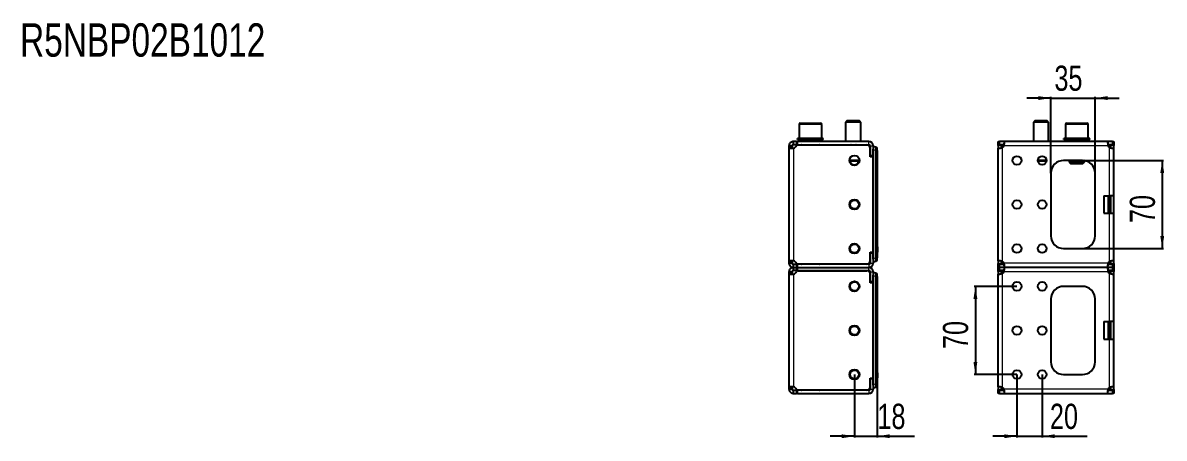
# Model space of a CAD drawing. Header units: millimetres. Extents: x 0 to 3406, y -1008 to 584.
# Drawn here: x 1632 to 2538, y 254 to 584 of the extents above; entities that cross this region are included whole.
import ezdxf

# ---------------------------------------------------------------- set-up
doc = ezdxf.new("R2010")
doc.units = ezdxf.units.MM
doc.layers.add('FORMAT', color=7, linetype='Continuous')
doc.styles.add('SLDTEXTSTYLE0', font='TXT', dxfattribs={"width": 0.75})
doc.dimstyles.new('SLDDIMSTYLE0', dxfattribs={"dimtxt": 20, "dimasz": 10, "dimexe": 0, "dimexo": 0.0625, "dimgap": 5, "dimtad": 2, "dimdec": 1, "dimrnd": 1e-09, "dimzin": 12, "dimdsep": 46, "dimtxsty": 'SLDTEXTSTYLE0', "dimsah": 1, "dimcen": 0.09, "dimadec": 0, "dimazin": 3, "dimtfac": 1, "dimtofl": 0, "dimtmove": 0, "dimatfit": 3, "dimfxl": 0, "dimfrac": 2, "dimtolj": 1, "dimtzin": 12, "dimarcsym": 0})
doc.dimstyles.new('SLDDIMSTYLE1', dxfattribs={"dimtxt": 20, "dimasz": 10, "dimexe": 0, "dimexo": 0.0625, "dimgap": 5, "dimtad": 2, "dimdec": 1, "dimrnd": 1e-09, "dimzin": 12, "dimdsep": 46, "dimtxsty": 'SLDTEXTSTYLE0', "dimsah": 1, "dimcen": 0.09, "dimadec": 0, "dimazin": 3, "dimtfac": 1, "dimtmove": 0, "dimatfit": 0, "dimfxl": 0, "dimfrac": 2, "dimtolj": 1, "dimtzin": 12, "dimarcsym": 0})

# ---------------------------------------------------------------- blocks, each defined once
blk = doc.blocks.new('_D_4')
at = {"layer": 'FORMAT'}
for p, q in [((2292.37, 304.38), (2292.37, 254.38)), ((2310.37, 299.63), (2310.37, 254.38)), ((2292.37, 255.38), (2273.14, 255.38)), ((2292.37, 255.38), (2310.37, 255.38)), ((2310.37, 255.38), (2340.15, 255.38))]:
    blk.add_line(p, q, dxfattribs=at)
for points in [[(2292.37, 255.38), (2282.37, 256.92), (2282.37, 253.85)], [(2310.37, 255.38), (2320.37, 253.85), (2320.37, 256.92)]]:
    blk.add_solid(points, dxfattribs=at)
at = {"layer": 'FORMAT', "insert": (2310.6, 281.17), "char_height": 20, "attachment_point": 1, "style": 'SLDTEXTSTYLE0'}
blk.add_mtext('18', dxfattribs=at)
blk = doc.blocks.new('_D_7')
at = {"layer": 'FORMAT'}
for p, q in [((2473.46, 474.39), (2537.8, 474.39)), ((2536.8, 474.39), (2536.8, 404.39)), ((2473.46, 404.39), (2537.8, 404.39))]:
    blk.add_line(p, q, dxfattribs=at)
for points in [[(2536.8, 474.39), (2535.26, 464.39), (2538.34, 464.39)], [(2536.8, 404.39), (2538.34, 414.39), (2535.26, 414.39)]]:
    blk.add_solid(points, dxfattribs=at)
at = {"layer": 'FORMAT', "insert": (2511.02, 424.61), "char_height": 20, "attachment_point": 1, "rotation": 90, "style": 'SLDTEXTSTYLE0'}
blk.add_mtext('70', dxfattribs=at)
blk = doc.blocks.new('_D_8')
at = {"layer": 'FORMAT'}
for p, q in [((2448.45, 523.89), (2429.22, 523.89)), ((2448.45, 464.4), (2448.45, 524.89)), ((2448.45, 523.89), (2483.45, 523.89)), ((2483.45, 464.4), (2483.45, 524.89)), ((2483.45, 523.89), (2502.68, 523.89))]:
    blk.add_line(p, q, dxfattribs=at)
for points in [[(2448.45, 523.89), (2438.45, 525.43), (2438.45, 522.35)], [(2483.45, 523.89), (2493.45, 522.35), (2493.45, 525.43)]]:
    blk.add_solid(points, dxfattribs=at)
at = {"layer": 'FORMAT', "insert": (2451.17, 549.67), "char_height": 20, "attachment_point": 1, "style": 'SLDTEXTSTYLE0'}
blk.add_mtext('35', dxfattribs=at)
blk = doc.blocks.new('_D_9')
at = {"layer": 'FORMAT'}
for p, q in [((2421.45, 304.38), (2421.45, 254.38)), ((2441.45, 304.38), (2441.45, 254.38)), ((2421.45, 255.38), (2402.22, 255.38)), ((2421.45, 255.38), (2441.45, 255.38)), ((2441.45, 255.38), (2477.16, 255.38))]:
    blk.add_line(p, q, dxfattribs=at)
for points in [[(2421.45, 255.38), (2411.45, 256.92), (2411.45, 253.85)], [(2441.45, 255.38), (2451.45, 253.85), (2451.45, 256.92)]]:
    blk.add_solid(points, dxfattribs=at)
at = {"layer": 'FORMAT', "insert": (2447.61, 281.17), "char_height": 20, "attachment_point": 1, "style": 'SLDTEXTSTYLE0'}
blk.add_mtext('20', dxfattribs=at)
blk = doc.blocks.new('_D_10')
at = {"layer": 'FORMAT'}
for p, q in [((2421.44, 374.39), (2387.44, 374.39)), ((2388.44, 374.39), (2388.44, 304.39)), ((2421.44, 304.39), (2387.44, 304.39))]:
    blk.add_line(p, q, dxfattribs=at)
for points in [[(2388.44, 374.39), (2386.9, 364.39), (2389.98, 364.39)], [(2388.44, 304.39), (2389.98, 314.39), (2386.9, 314.39)]]:
    blk.add_solid(points, dxfattribs=at)
at = {"layer": 'FORMAT', "insert": (2362.66, 324.61), "char_height": 20, "attachment_point": 1, "rotation": 90, "style": 'SLDTEXTSTYLE0'}
blk.add_mtext('70', dxfattribs=at)

msp = doc.modelspace()

# ---------------------------------------------------------------- linework, layer by layer
at = {"color": 7, "linetype": 'Continuous', "lineweight": 25}
for p, q in [((2248.37, 502.89), (2248.37, 491.89)), ((2249.37, 503.89), (2265.37, 503.89)), ((2266.37, 491.89), (2266.37, 502.89)), ((2286.45, 505.89), (2285.37, 504.82)), ((2285.37, 504.82), (2285.37, 489.39)), ((2297.37, 504.82), (2285.37, 504.82)), ((2296.3, 505.89), (2286.45, 505.89)), ((2297.37, 504.82), (2296.3, 505.89)), ((2297.37, 489.39), (2297.37, 504.82)), ((2435.52, 505.89), (2434.45, 504.82)), ((2434.45, 504.82), (2434.45, 489.39)), ((2446.45, 504.82), (2434.45, 504.82)), ((2445.37, 505.89), (2435.52, 505.89)), ((2446.45, 504.82), (2445.37, 505.89)), ((2446.45, 489.39), (2446.45, 504.82)), ((2459.95, 502.89), (2459.95, 491.89)), ((2460.95, 503.89), (2468.76, 503.89)), ((2468.76, 503.89), (2476.95, 503.89)), ((2477.95, 491.89), (2477.95, 502.89)), ((2247.12, 491.89), (2247.12, 490.89)), ((2247.12, 491.89), (2247.13, 491.89)), ((2247.12, 490.89), (2247.13, 490.89)), ((2247.13, 491.89), (2247.13, 491.64)), ((2247.93, 491.89), (2247.13, 491.89)), ((2247.13, 490.89), (2247.13, 491.14)), ((2247.93, 490.89), (2247.13, 490.89)), ((2247.93, 491.89), (2248.02, 491.89)), ((2247.93, 490.89), (2248.02, 490.89)), ((2248.02, 491.89), (2248.02, 491.64)), ((2250.16, 491.89), (2248.02, 491.89)), ((2248.02, 490.89), (2248.02, 491.14)), ((2250.16, 490.89), (2248.02, 490.89)), ((2250.16, 491.89), (2250.34, 491.89)), ((2250.16, 490.89), (2250.34, 490.89)), ((2250.34, 491.89), (2250.34, 491.64)), ((2253.5, 491.89), (2250.34, 491.89)), ((2250.34, 490.89), (2250.34, 491.14)), ((2253.5, 490.89), (2250.34, 490.89)), ((2251.37, 490.89), (2251.37, 489.39)), ((2253.5, 491.89), (2253.73, 491.89)), ((2253.5, 490.89), (2253.73, 490.89)), ((2253.73, 491.89), (2253.73, 491.64)), ((2257.43, 491.89), (2253.73, 491.89)), ((2253.73, 490.89), (2253.73, 491.14)), ((2257.43, 490.89), (2253.73, 490.89)), ((2257.43, 491.89), (2257.51, 491.89)), ((2257.43, 490.89), (2257.6, 490.89)), ((2257.6, 490.89), (2257.68, 490.89)), ((2257.64, 491.89), (2257.68, 491.89)), ((2257.68, 491.89), (2257.68, 491.64)), ((2261.35, 491.89), (2257.68, 491.89)), ((2257.68, 490.89), (2257.68, 491.14)), ((2261.35, 490.89), (2257.68, 490.89)), ((2261.35, 491.89), (2261.57, 491.89)), ((2261.35, 490.89), (2261.57, 490.89)), ((2261.57, 491.89), (2261.57, 491.64)), ((2264.66, 491.89), (2261.57, 491.89)), ((2261.57, 490.89), (2261.57, 491.14)), ((2264.66, 490.89), (2261.57, 490.89)), ((2263.37, 489.39), (2263.37, 490.89)), ((2264.66, 491.89), (2264.83, 491.89)), ((2264.66, 490.89), (2264.83, 490.89)), ((2264.83, 491.89), (2264.83, 491.64)), ((2266.86, 491.89), (2264.83, 491.89)), ((2264.83, 490.89), (2264.83, 491.14)), ((2266.86, 490.89), (2264.83, 490.89)), ((2266.86, 491.89), (2266.96, 491.89)), ((2266.86, 490.89), (2266.96, 490.89)), ((2266.96, 491.89), (2266.96, 491.64)), ((2267.62, 491.89), (2266.96, 491.89)), ((2266.96, 490.89), (2266.96, 491.14)), ((2267.62, 490.89), (2266.96, 490.89)), ((2267.62, 490.89), (2267.62, 491.89)), ((2458.7, 491.89), (2458.7, 490.89)), ((2458.7, 491.89), (2458.7, 491.64)), ((2459.53, 491.89), (2458.7, 491.89)), ((2458.7, 491.89), (2458.7, 491.89)), ((2458.7, 490.89), (2458.7, 491.14)), ((2459.53, 490.89), (2458.7, 490.89)), ((2458.7, 490.89), (2458.7, 490.89)), ((2459.53, 491.89), (2459.64, 491.89)), ((2459.53, 490.89), (2459.64, 490.89)), ((2459.64, 491.89), (2459.64, 491.64)), ((2461.8, 491.89), (2459.64, 491.89)), ((2459.64, 490.89), (2459.64, 491.14)), ((2461.8, 490.89), (2459.64, 490.89)), ((2461.8, 491.89), (2461.98, 491.89)), ((2461.8, 490.89), (2461.98, 490.89)), ((2461.98, 491.89), (2461.98, 491.64)), ((2465.16, 491.89), (2461.98, 491.89)), ((2461.98, 490.89), (2461.98, 491.14)), ((2465.16, 490.89), (2461.98, 490.89)), ((2462.95, 490.89), (2462.95, 489.39)), ((2465.16, 491.89), (2465.39, 491.89)), ((2465.16, 490.89), (2465.39, 490.89)), ((2465.39, 491.89), (2465.39, 491.64)), ((2469.09, 491.89), (2465.39, 491.89)), ((2465.39, 490.89), (2465.39, 491.14)), ((2469.09, 490.89), (2465.39, 490.89)), ((2469.09, 491.89), (2469.17, 491.89)), ((2469.09, 490.89), (2469.25, 490.89)), ((2469.25, 490.89), (2469.34, 490.89)), ((2469.29, 491.89), (2469.34, 491.89)), ((2469.34, 491.89), (2469.34, 491.64)), ((2473, 491.89), (2469.34, 491.89)), ((2469.34, 490.89), (2469.34, 491.14)), ((2473, 490.89), (2469.34, 490.89)), ((2473, 491.89), (2473.23, 491.89)), ((2473, 490.89), (2473.23, 490.89)), ((2473.23, 491.89), (2473.23, 491.64)), ((2476.3, 491.89), (2473.23, 491.89)), ((2473.23, 490.89), (2473.23, 491.14)), ((2476.3, 490.89), (2473.23, 490.89)), ((2474.95, 489.39), (2474.95, 490.89)), ((2476.3, 491.89), (2476.47, 491.89)), ((2476.3, 490.89), (2476.47, 490.89)), ((2476.47, 491.89), (2476.47, 491.64)), ((2478.47, 491.89), (2476.47, 491.89)), ((2476.47, 490.89), (2476.47, 491.14)), ((2478.47, 490.89), (2476.47, 490.89)), ((2478.47, 491.89), (2478.56, 491.89)), ((2478.47, 490.89), (2478.56, 490.89)), ((2478.56, 491.89), (2478.56, 491.64)), ((2479.2, 491.89), (2478.56, 491.89)), ((2478.56, 490.89), (2478.56, 491.14)), ((2479.2, 490.89), (2478.56, 490.89)), ((2479.2, 490.89), (2479.2, 491.89)), ((2240.37, 485.89), (2240.37, 484.67)), ((2242.87, 485.89), (2240.37, 485.89)), ((2240.37, 484.67), (2240.37, 394.11)), ((2242.87, 484.67), (2240.37, 484.67)), ((2242.87, 485.89), (2242.87, 484.67)), ((2243.87, 486.89), (2243.87, 489.39)), ((2246.28, 489.39), (2243.87, 489.39)), ((2246.28, 486.89), (2243.87, 486.89)), ((2246.28, 489.39), (2246.28, 486.89)), ((2246.28, 489.39), (2247.28, 489.39)), ((2247.28, 486.89), (2246.28, 486.89)), ((2303.87, 489.39), (2247.28, 489.39)), ((2247.28, 486.89), (2303.87, 486.89)), ((2247.3, 486.79), (2302.27, 486.79)), ((2281.12, 486.89), (2281.12, 486.79)), ((2281.42, 486.89), (2281.42, 486.79)), ((2283.1, 486.89), (2283.1, 486.79)), ((2286.05, 486.89), (2286.05, 486.79)), ((2289.81, 486.89), (2289.81, 486.79)), ((2293.8, 486.89), (2293.8, 486.79)), ((2297.43, 486.89), (2297.43, 486.79)), ((2300.13, 486.89), (2300.13, 486.79)), ((2301.5, 486.89), (2301.5, 486.79)), ((2301.62, 486.79), (2301.62, 486.89)), ((2304.77, 477.29), (2304.77, 484.29)), ((2304.87, 485.89), (2304.87, 477.94)), ((2307.37, 485.89), (2307.37, 477.94)), ((2307.37, 485.64), (2307.57, 485.64)), ((2307.37, 395.92), (2307.37, 483.37)), ((2307.57, 485.64), (2309.26, 485.19)), ((2307.57, 396.54), (2307.57, 482.74)), ((2310.37, 482.29), (2310.37, 483.74)), ((2310.37, 482.29), (2310.37, 407.84)), ((2406.45, 486.89), (2406.45, 489.39)), ((2406.45, 489.39), (2407.56, 489.39)), ((2407.56, 486.89), (2406.45, 486.89)), ((2406.45, 486.89), (2406.45, 486.79)), ((2406.45, 486.79), (2408.95, 486.79)), ((2406.45, 486.18), (2406.45, 486.79)), ((2406.45, 486.18), (2406.45, 484.12)), ((2406.45, 394.67), (2406.45, 484.12)), ((2406.45, 484.12), (2407.54, 484.12)), ((2411.28, 489.39), (2407.56, 489.39)), ((2411.28, 486.89), (2407.56, 486.89)), ((2408.95, 486.79), (2408.95, 486.18)), ((2408.95, 486.18), (2408.95, 484.36)), ((2493.62, 489.39), (2411.28, 489.39)), ((2411.28, 489.39), (2411.28, 487.18)), ((2493.62, 489.39), (2493.62, 486.89)), ((2497.34, 489.39), (2493.62, 489.39)), ((2497.34, 486.89), (2493.62, 486.89)), ((2495.95, 486.79), (2498.45, 486.79)), ((2495.95, 486.18), (2495.95, 486.79)), ((2495.95, 484.34), (2495.95, 486.18)), ((2497.34, 489.39), (2498.45, 489.39)), ((2498.45, 486.89), (2497.34, 486.89)), ((2498.45, 489.39), (2498.45, 486.89)), ((2498.45, 486.79), (2498.45, 486.89)), ((2498.45, 486.79), (2498.45, 486.18)), ((2498.45, 484.12), (2498.45, 486.18)), ((2498.45, 446.39), (2498.45, 484.12)), ((2296.34, 473.89), (2288.41, 473.89)), ((2304.77, 478.87), (2304.87, 478.66)), ((2307.37, 477.29), (2304.77, 477.29)), ((2307.37, 477.94), (2304.87, 477.94)), ((2307.37, 477.29), (2307.37, 401.49)), ((2444.91, 473.89), (2437.98, 473.89)), ((2473.45, 474.39), (2458.45, 474.39)), ((2460.12, 474.29), (2460.1, 474.29)), ((2460.12, 474.29), (2460.12, 474.29)), ((2460.22, 474.29), (2460.12, 474.29)), ((2460.22, 474.39), (2460.22, 474.29)), ((2463.47, 474.29), (2460.22, 474.29)), ((2462.95, 474.29), (2462.95, 472.97)), ((2462.95, 472.97), (2464.02, 471.89)), ((2462.95, 472.97), (2468.81, 472.97)), ((2463.47, 474.29), (2465.37, 474.29)), ((2464.02, 471.89), (2468.83, 471.89)), ((2465.93, 474.29), (2465.37, 474.29)), ((2471.97, 474.29), (2465.93, 474.29)), ((2468.81, 472.97), (2474.95, 472.97)), ((2468.83, 471.89), (2473.87, 471.89)), ((2472.52, 474.29), (2471.97, 474.29)), ((2472.52, 474.29), (2474.42, 474.29)), ((2473.87, 471.89), (2474.95, 472.97)), ((2474.86, 474.29), (2474.42, 474.29)), ((2474.95, 472.97), (2474.95, 474.28)), ((2448.45, 464.39), (2448.45, 414.39)), ((2483.45, 414.39), (2483.45, 464.39)), ((2490.45, 446.39), (2494.95, 446.39)), ((2490.45, 446.39), (2490.45, 432.39)), ((2498.45, 446.39), (2494.95, 446.39)), ((2495.95, 432.39), (2495.95, 446.39)), ((2498.45, 432.39), (2498.45, 446.39)), ((2490.45, 432.39), (2494.95, 432.39)), ((2494.95, 432.39), (2498.45, 432.39)), ((2498.45, 394.67), (2498.45, 432.39)), ((2304.77, 401.49), (2307.37, 401.49)), ((2304.77, 394.49), (2304.77, 401.49)), ((2304.77, 400.41), (2304.87, 400.63)), ((2304.87, 400.84), (2304.87, 392.89)), ((2307.37, 400.84), (2304.87, 400.84)), ((2307.37, 400.84), (2307.37, 392.89)), ((2310.37, 407.84), (2310.37, 399.64)), ((2310.57, 405.9), (2310.37, 405.9)), ((2310.57, 405.86), (2310.37, 405.86)), ((2310.57, 405.84), (2310.37, 405.84)), ((2310.57, 401.64), (2310.37, 401.64)), ((2310.57, 401.59), (2310.37, 401.59)), ((2310.37, 399.64), (2310.37, 396.99)), ((2310.57, 405.4), (2310.57, 402.08)), ((2458.45, 404.39), (2473.45, 404.39)), ((2240.37, 394.11), (2242.87, 394.11)), ((2240.37, 394.11), (2240.37, 392.89)), ((2240.37, 392.89), (2242.87, 392.89)), ((2242.87, 394.11), (2242.87, 392.89)), ((2243.87, 389.39), (2243.87, 391.89)), ((2243.87, 391.89), (2246.28, 391.89)), ((2246.28, 391.89), (2246.28, 389.39)), ((2246.28, 391.89), (2247.28, 391.89)), ((2303.87, 391.89), (2247.28, 391.89)), ((2302.27, 391.99), (2247.3, 391.99)), ((2307.57, 393.64), (2307.37, 393.64)), ((2309.26, 394.09), (2307.57, 393.64)), ((2310.37, 395.54), (2310.37, 396.99)), ((2406.45, 394.67), (2406.45, 392.6)), ((2406.45, 391.99), (2406.45, 392.6)), ((2408.95, 391.99), (2406.45, 391.99)), ((2406.45, 391.99), (2406.45, 391.89)), ((2406.45, 389.39), (2406.45, 391.89)), ((2406.45, 391.89), (2407.56, 391.89)), ((2407.56, 391.89), (2411.28, 391.89)), ((2408.95, 394.44), (2408.95, 392.6)), ((2408.95, 392.6), (2408.95, 391.99)), ((2411.28, 391.89), (2411.28, 389.39)), ((2493.62, 391.89), (2497.34, 391.89)), ((2493.62, 389.39), (2493.62, 391.61)), ((2495.95, 392.6), (2495.95, 394.42)), ((2495.95, 391.99), (2495.95, 392.6)), ((2498.45, 391.99), (2495.95, 391.99)), ((2497.34, 391.89), (2498.45, 391.89)), ((2498.45, 394.67), (2497.35, 394.67)), ((2498.45, 392.6), (2498.45, 394.67)), ((2498.45, 392.6), (2498.45, 391.99)), ((2498.45, 391.89), (2498.45, 391.99)), ((2498.45, 391.89), (2498.45, 389.39)), ((2240.37, 385.89), (2240.37, 384.67)), ((2242.87, 385.89), (2240.37, 385.89)), ((2240.37, 384.67), (2240.37, 294.11)), ((2242.87, 384.67), (2240.37, 384.67)), ((2242.87, 385.89), (2242.87, 384.67)), ((2243.87, 389.39), (2246.28, 389.39)), ((2243.87, 386.89), (2243.87, 389.39)), ((2246.28, 386.89), (2243.87, 386.89)), ((2246.28, 389.39), (2246.28, 386.89)), ((2247.28, 389.39), (2246.28, 389.39)), ((2247.28, 386.89), (2246.28, 386.89)), ((2247.28, 389.39), (2303.87, 389.39)), ((2247.28, 386.89), (2303.87, 386.89)), ((2247.3, 386.79), (2302.27, 386.79)), ((2304.77, 377.29), (2304.77, 384.29)), ((2304.87, 385.89), (2304.87, 377.94)), ((2307.37, 385.89), (2307.37, 377.94)), ((2307.37, 385.64), (2307.57, 385.64)), ((2307.37, 295.92), (2307.37, 383.37)), ((2307.57, 385.64), (2309.26, 385.19)), ((2307.57, 296.54), (2307.57, 382.74)), ((2310.37, 382.29), (2310.37, 383.74)), ((2310.37, 382.29), (2310.37, 307.84)), ((2406.45, 386.89), (2406.45, 389.39)), ((2406.45, 389.39), (2407.56, 389.39)), ((2407.56, 386.89), (2406.45, 386.89)), ((2406.45, 386.89), (2406.45, 386.79)), ((2406.45, 386.79), (2408.95, 386.79)), ((2406.45, 386.18), (2406.45, 386.79)), ((2406.45, 386.18), (2406.45, 384.12)), ((2406.45, 294.67), (2406.45, 384.12)), ((2406.45, 384.12), (2407.54, 384.12)), ((2411.28, 389.39), (2407.56, 389.39)), ((2411.28, 386.89), (2407.56, 386.89)), ((2408.95, 386.79), (2408.95, 386.18)), ((2408.95, 386.18), (2408.95, 384.36)), ((2493.62, 389.39), (2411.28, 389.39)), ((2411.28, 389.39), (2411.28, 387.18)), ((2493.62, 389.39), (2493.62, 386.89)), ((2497.34, 389.39), (2493.62, 389.39)), ((2497.34, 386.89), (2493.62, 386.89)), ((2495.95, 386.79), (2498.45, 386.79)), ((2495.95, 386.18), (2495.95, 386.79)), ((2495.95, 384.34), (2495.95, 386.18)), ((2497.34, 389.39), (2498.45, 389.39)), ((2498.45, 386.89), (2497.34, 386.89)), ((2498.45, 389.39), (2498.45, 386.89)), ((2498.45, 386.79), (2498.45, 386.89)), ((2498.45, 386.79), (2498.45, 386.18)), ((2498.45, 384.12), (2498.45, 386.18)), ((2498.45, 346.39), (2498.45, 384.12)), ((2304.77, 378.87), (2304.87, 378.66)), ((2307.37, 377.29), (2304.77, 377.29)), ((2307.37, 377.94), (2304.87, 377.94)), ((2307.37, 377.29), (2307.37, 301.49)), ((2473.45, 374.39), (2458.45, 374.39)), ((2448.45, 364.39), (2448.45, 314.39)), ((2483.45, 314.39), (2483.45, 364.39)), ((2490.45, 346.39), (2494.95, 346.39)), ((2490.45, 346.39), (2490.45, 332.39)), ((2498.45, 346.39), (2494.95, 346.39)), ((2495.95, 332.39), (2495.95, 346.39)), ((2498.45, 332.39), (2498.45, 346.39)), ((2490.45, 332.39), (2494.95, 332.39)), ((2494.95, 332.39), (2498.45, 332.39)), ((2498.45, 294.67), (2498.45, 332.39)), ((2304.77, 301.49), (2307.37, 301.49)), ((2304.77, 294.49), (2304.77, 301.49)), ((2304.77, 300.41), (2304.87, 300.63)), ((2304.87, 300.84), (2304.87, 292.89)), ((2307.37, 300.84), (2304.87, 300.84)), ((2307.37, 300.84), (2307.37, 292.89)), ((2310.37, 307.84), (2310.37, 299.64)), ((2310.57, 305.9), (2310.37, 305.9)), ((2310.57, 305.86), (2310.37, 305.86)), ((2310.57, 305.84), (2310.37, 305.84)), ((2310.57, 301.64), (2310.37, 301.64)), ((2310.57, 301.59), (2310.37, 301.59)), ((2310.37, 299.64), (2310.37, 296.99)), ((2310.57, 305.4), (2310.57, 302.08)), ((2458.45, 304.39), (2473.45, 304.39)), ((2240.37, 294.11), (2242.87, 294.11)), ((2240.37, 294.11), (2240.37, 292.89)), ((2240.37, 292.89), (2242.87, 292.89)), ((2242.87, 294.11), (2242.87, 292.89)), ((2243.87, 289.39), (2243.87, 291.89)), ((2243.87, 291.89), (2246.28, 291.89)), ((2246.28, 291.89), (2246.28, 289.39)), ((2246.28, 291.89), (2247.28, 291.89)), ((2303.87, 291.89), (2247.28, 291.89)), ((2302.27, 291.99), (2247.3, 291.99)), ((2307.57, 293.64), (2307.37, 293.64)), ((2309.26, 294.09), (2307.57, 293.64)), ((2310.37, 295.54), (2310.37, 296.99)), ((2406.45, 294.67), (2406.45, 292.6)), ((2406.45, 291.99), (2406.45, 292.6)), ((2408.95, 291.99), (2406.45, 291.99)), ((2406.45, 291.99), (2406.45, 291.89)), ((2406.45, 289.39), (2406.45, 291.89)), ((2406.45, 291.89), (2407.56, 291.89)), ((2407.56, 291.89), (2411.28, 291.89)), ((2408.95, 294.44), (2408.95, 292.6)), ((2408.95, 292.6), (2408.95, 291.99)), ((2411.28, 291.89), (2411.28, 289.39)), ((2493.62, 291.89), (2497.34, 291.89)), ((2493.62, 289.39), (2493.62, 291.61)), ((2495.95, 292.6), (2495.95, 294.42)), ((2495.95, 291.99), (2495.95, 292.6)), ((2498.45, 291.99), (2495.95, 291.99)), ((2497.34, 291.89), (2498.45, 291.89)), ((2498.45, 294.67), (2497.35, 294.67)), ((2498.45, 292.6), (2498.45, 294.67)), ((2498.45, 292.6), (2498.45, 291.99)), ((2498.45, 291.89), (2498.45, 291.99)), ((2498.45, 291.89), (2498.45, 289.39)), ((2243.87, 289.39), (2246.28, 289.39)), ((2247.28, 289.39), (2246.28, 289.39)), ((2247.28, 289.39), (2303.87, 289.39)), ((2407.56, 289.39), (2406.45, 289.39)), ((2407.56, 289.39), (2411.28, 289.39)), ((2411.28, 289.39), (2493.62, 289.39)), ((2493.62, 289.39), (2497.34, 289.39)), ((2498.45, 289.39), (2497.34, 289.39))]:
    msp.add_line(p, q, dxfattribs=at)
at = {"color": 8, "linetype": 'Continuous', "lineweight": 18}
for p, q in [((2266.37, 502.89), (2248.37, 502.89)), ((2468.74, 502.89), (2459.95, 502.89)), ((2477.95, 502.89), (2468.74, 502.89)), ((2243.87, 484.12), (2243.87, 394.67)), ((2247.28, 489.39), (2247.28, 486.89)), ((2303.87, 486.89), (2303.87, 489.39)), ((2304.87, 485.89), (2307.37, 485.89)), ((2309.26, 482.29), (2307.57, 482.74)), ((2309.26, 396.99), (2309.26, 482.29)), ((2310.37, 482.29), (2309.26, 482.29)), ((2408.95, 486.18), (2406.45, 486.18)), ((2407.56, 489.39), (2407.56, 486.89)), ((2408.95, 485.89), (2411.03, 485.89)), ((2409.95, 394.11), (2409.95, 484.67)), ((2493.86, 485.89), (2411.03, 485.89)), ((2493.86, 485.89), (2495.95, 485.89)), ((2494.95, 446.39), (2494.95, 484.67)), ((2498.45, 486.18), (2495.95, 486.18)), ((2497.34, 486.89), (2497.34, 489.39)), ((2288.41, 474.89), (2296.34, 474.89)), ((2307.18, 477.29), (2307.18, 477.94)), ((2437.98, 474.89), (2444.91, 474.89)), ((2465.37, 474.39), (2465.37, 474.29)), ((2465.93, 474.39), (2465.93, 474.29)), ((2471.97, 474.39), (2471.97, 474.29)), ((2472.52, 474.39), (2472.52, 474.29)), ((2493.75, 432.39), (2493.75, 446.39)), ((2493.95, 446.39), (2493.95, 432.39)), ((2494.06, 432.39), (2494.06, 446.39)), ((2494.26, 446.39), (2494.26, 432.39)), ((2495.14, 432.39), (2495.14, 446.39)), ((2495.34, 446.39), (2495.34, 432.39)), ((2495.44, 432.39), (2495.44, 446.39)), ((2495.64, 446.39), (2495.64, 432.39)), ((2494.95, 394.11), (2494.95, 432.39)), ((2307.18, 400.84), (2307.18, 401.49)), ((2310.57, 405.4), (2310.37, 405.4)), ((2310.57, 402.08), (2310.37, 402.08)), ((2247.28, 391.89), (2247.28, 389.39)), ((2303.87, 391.89), (2303.87, 389.39)), ((2304.87, 392.89), (2307.37, 392.89)), ((2307.57, 396.54), (2309.26, 396.99)), ((2309.26, 396.99), (2310.37, 396.99)), ((2406.45, 392.6), (2408.95, 392.6)), ((2407.56, 391.89), (2407.56, 389.39)), ((2411.03, 392.89), (2408.95, 392.89)), ((2493.86, 392.89), (2411.03, 392.89)), ((2495.95, 392.89), (2493.86, 392.89)), ((2495.95, 392.6), (2498.45, 392.6)), ((2497.34, 389.39), (2497.34, 391.89)), ((2243.87, 384.12), (2243.87, 294.67)), ((2247.28, 389.39), (2247.28, 386.89)), ((2303.87, 386.89), (2303.87, 389.39)), ((2304.87, 385.89), (2307.37, 385.89)), ((2309.26, 382.29), (2307.57, 382.74)), ((2309.26, 296.99), (2309.26, 382.29)), ((2310.37, 382.29), (2309.26, 382.29)), ((2408.95, 386.18), (2406.45, 386.18)), ((2407.56, 389.39), (2407.56, 386.89)), ((2408.95, 385.89), (2411.03, 385.89)), ((2409.95, 294.11), (2409.95, 384.67)), ((2493.86, 385.89), (2411.03, 385.89)), ((2493.86, 385.89), (2495.95, 385.89)), ((2494.95, 346.39), (2494.95, 384.67)), ((2498.45, 386.18), (2495.95, 386.18)), ((2497.34, 386.89), (2497.34, 389.39)), ((2307.18, 377.29), (2307.18, 377.94)), ((2493.75, 332.39), (2493.75, 346.39)), ((2493.95, 346.39), (2493.95, 332.39)), ((2494.06, 332.39), (2494.06, 346.39)), ((2494.26, 346.39), (2494.26, 332.39)), ((2495.14, 332.39), (2495.14, 346.39)), ((2495.34, 346.39), (2495.34, 332.39)), ((2495.44, 332.39), (2495.44, 346.39)), ((2495.64, 346.39), (2495.64, 332.39)), ((2494.95, 294.11), (2494.95, 332.39)), ((2307.18, 300.84), (2307.18, 301.49)), ((2310.57, 305.4), (2310.37, 305.4)), ((2310.57, 302.08), (2310.37, 302.08)), ((2247.28, 291.89), (2247.28, 289.39)), ((2303.87, 291.89), (2303.87, 289.39)), ((2304.87, 292.89), (2307.37, 292.89)), ((2307.57, 296.54), (2309.26, 296.99)), ((2309.26, 296.99), (2310.37, 296.99)), ((2406.45, 292.6), (2408.95, 292.6)), ((2407.56, 291.89), (2407.56, 289.39)), ((2411.03, 292.89), (2408.95, 292.89)), ((2493.86, 292.89), (2411.03, 292.89)), ((2495.95, 292.89), (2493.86, 292.89)), ((2495.95, 292.6), (2498.45, 292.6)), ((2497.34, 289.39), (2497.34, 291.89))]:
    msp.add_line(p, q, dxfattribs=at)
at = {"color": 7, "linetype": 'Continuous', "lineweight": 25}
for centre, radius in [((2292.37, 474.39), 4), ((2421.45, 474.39), 3.5), ((2441.45, 474.39), 3.5), ((2292.37, 439.39), 4), ((2292.37, 439.39), 3.5), ((2421.45, 439.39), 3.5), ((2441.45, 439.39), 3.5), ((2292.37, 404.39), 4), ((2292.37, 404.39), 3.5), ((2421.45, 404.39), 3.5), ((2441.45, 404.39), 3.5), ((2292.37, 374.39), 4), ((2292.37, 374.39), 3.5), ((2421.45, 374.39), 3.5), ((2441.45, 374.39), 3.5), ((2292.37, 339.39), 4), ((2292.37, 339.39), 3.5), ((2421.45, 339.39), 3.5), ((2441.45, 339.39), 3.5), ((2292.37, 304.39), 4), ((2292.37, 304.39), 3.5), ((2421.45, 304.39), 3.5), ((2441.45, 304.39), 3.5)]:
    msp.add_circle(centre, radius, dxfattribs=at)
for centre, radius, start, end in [((2249.37, 502.89), 1, 90, 180), ((2265.37, 502.89), 1, 0, 90), ((2460.95, 502.89), 1, 90, 180), ((2476.95, 502.89), 1, 0, 90), ((2243.15, 487.54), 3.5, 281.89481, 337.11462), ((2247.3, 485.79), 1, 90, 157.11462), ((2250.02, 486.54), 0.35, 45.58469, 90), ((2264.72, 486.54), 0.35, 90, 134.41531), ((2302.27, 484.29), 2.5, 360, 90), ((2303.87, 485.89), 3.5, 360, 90), ((2303.87, 485.89), 1, 360, 90), ((2308.87, 483.74), 1.5, 0, 75), ((2407.95, 487.54), 3.5, 304.8499, 331.87293), ((2496.95, 487.54), 3.5, 208.12707, 235.1501), ((2292.37, 474.39), 3.5, 188.21321, 351.78679), ((2458.45, 464.39), 10, 90, 180), ((2473.45, 464.39), 10, 0, 90), ((2458.45, 414.39), 10, 180, 270), ((2473.45, 414.39), 10, 270, 0), ((2243.15, 391.24), 3.5, 22.88538, 78.10519), ((2247.3, 392.99), 1, 202.88538, 270), ((2250.02, 392.24), 0.35, 270, 314.41531), ((2264.72, 392.24), 0.35, 225.58469, 270), ((2302.27, 394.49), 2.5, 270, 0), ((2303.87, 392.89), 3.5, 270, 0), ((2303.87, 392.89), 1, 270, 0), ((2308.87, 395.54), 1.5, 285, 0), ((2407.95, 391.24), 3.5, 28.12707, 55.1501), ((2496.95, 391.24), 3.5, 124.8499, 151.87293), ((2243.15, 387.54), 3.5, 281.89481, 337.11462), ((2247.3, 385.79), 1, 90, 157.11462), ((2250.02, 386.54), 0.35, 45.58469, 90), ((2264.72, 386.54), 0.35, 90, 134.41531), ((2302.27, 384.29), 2.5, 360, 90), ((2303.87, 385.89), 3.5, 360, 90), ((2303.87, 385.89), 1, 360, 90), ((2308.87, 383.74), 1.5, 0, 75), ((2407.95, 387.54), 3.5, 304.8499, 331.87293), ((2496.95, 387.54), 3.5, 208.12707, 235.1501), ((2458.45, 364.39), 10, 90, 180), ((2473.45, 364.39), 10, 0, 90), ((2458.45, 314.39), 10, 180, 270), ((2473.45, 314.39), 10, 270, 0), ((2243.15, 291.24), 3.5, 22.88538, 78.10519), ((2247.3, 292.99), 1, 202.88538, 270), ((2250.02, 292.24), 0.35, 270, 314.41531), ((2264.72, 292.24), 0.35, 225.58469, 270), ((2302.27, 294.49), 2.5, 270, 0), ((2303.87, 292.89), 3.5, 270, 0), ((2303.87, 292.89), 1, 270, 0), ((2308.87, 295.54), 1.5, 285, 0), ((2407.95, 291.24), 3.5, 28.12707, 55.1501), ((2496.95, 291.24), 3.5, 124.8499, 151.87293)]:
    msp.add_arc(centre, radius, start, end, dxfattribs=at)
for centre, major_axis, start_param, end_param in [((2295.98, 485.64), (11.57, -3.1), 0.067037, 0.253072), ((2295.98, 393.64), (11.57, 3.1), 6.030113, 6.216148), ((2295.98, 385.64), (11.57, -3.1), 0.067037, 0.253072), ((2295.98, 293.64), (11.57, 3.1), 6.030113, 6.216148)]:
    msp.add_ellipse(centre, major_axis=major_axis, ratio=0.250563, start_param=start_param, end_param=end_param, dxfattribs=at)
at = {"color": 8, "linetype": 'Continuous', "lineweight": 18}
for centre, major_axis, start_param, end_param in [((2308.87, 482.19), (0.38, 3), 4.762686, 6.266445), ((2308.87, 397.1), (-0.38, 3), 3.158333, 4.662092), ((2308.87, 382.19), (0.38, 3), 4.762686, 6.266445), ((2308.87, 297.1), (-0.38, 3), 3.158333, 4.662092)]:
    msp.add_ellipse(centre, major_axis=major_axis, ratio=0.123038, start_param=start_param, end_param=end_param, dxfattribs=at)
at = {"color": 7, "linetype": 'Continuous', "lineweight": 25}
for points, knots in [([(2247.13, 491.64), (2247.13, 491.68), (2247.13, 491.75), (2247.13, 491.83), (2247.13, 491.87), (2247.12, 491.89)], [0, 0, 0, 0, 0.499981, 0.749988, 1, 1, 1, 1]), ([(2247.12, 490.89), (2247.13, 490.91), (2247.13, 490.95), (2247.13, 491.04), (2247.13, 491.1), (2247.13, 491.14)], [0, 0, 0, 0, 0.25014, 0.50028, 1, 1, 1, 1]), ([(2248.02, 491.64), (2248.01, 491.68), (2247.98, 491.75), (2247.95, 491.83), (2247.93, 491.87), (2247.93, 491.89)], [0, 0, 0, 0, 0.499981, 0.749988, 1, 1, 1, 1]), ([(2247.93, 490.89), (2247.93, 490.91), (2247.95, 490.95), (2247.98, 491.04), (2248.01, 491.1), (2248.02, 491.14)], [0, 0, 0, 0, 0.25014, 0.50028, 1, 1, 1, 1]), ([(2250.34, 491.64), (2250.31, 491.68), (2250.27, 491.75), (2250.21, 491.83), (2250.18, 491.87), (2250.16, 491.89)], [0, 0, 0, 0, 0.499981, 0.749988, 1, 1, 1, 1]), ([(2250.16, 490.89), (2250.18, 490.91), (2250.21, 490.95), (2250.27, 491.04), (2250.31, 491.1), (2250.34, 491.14)], [0, 0, 0, 0, 0.25014, 0.50028, 1, 1, 1, 1]), ([(2253.73, 491.64), (2253.69, 491.68), (2253.64, 491.75), (2253.56, 491.83), (2253.52, 491.87), (2253.5, 491.89)], [0, 0, 0, 0, 0.499981, 0.749988, 1, 1, 1, 1]), ([(2253.5, 490.89), (2253.52, 490.91), (2253.56, 490.95), (2253.64, 491.04), (2253.69, 491.1), (2253.73, 491.14)], [0, 0, 0, 0, 0.25014, 0.50028, 1, 1, 1, 1]), ([(2257.68, 491.64), (2257.63, 491.68), (2257.57, 491.75), (2257.49, 491.83), (2257.45, 491.87), (2257.43, 491.89)], [0, 0, 0, 0, 0.499981, 0.749988, 1, 1, 1, 1]), ([(2257.43, 490.89), (2257.45, 490.91), (2257.49, 490.95), (2257.57, 491.04), (2257.63, 491.1), (2257.68, 491.14)], [0, 0, 0, 0, 0.25014, 0.50028, 1, 1, 1, 1]), ([(2257.68, 491.64), (2257.66, 491.71), (2257.64, 491.84), (2257.61, 491.88), (2257.6, 491.89)], [0, 0, 0, 0, 0.561794, 1, 1, 1, 1]), ([(2257.68, 491.14), (2257.66, 491.07), (2257.64, 490.94), (2257.61, 490.91), (2257.6, 490.89)], [0, 0, 0, 0, 0.5617942, 1, 1, 1, 1]), ([(2261.57, 491.64), (2261.54, 491.68), (2261.48, 491.75), (2261.4, 491.83), (2261.36, 491.87), (2261.35, 491.89)], [0, 0, 0, 0, 0.4999808, 0.7499881, 1, 1, 1, 1]), ([(2261.35, 490.89), (2261.36, 490.91), (2261.4, 490.95), (2261.48, 491.04), (2261.54, 491.1), (2261.57, 491.14)], [0, 0, 0, 0, 0.25014, 0.50028, 1, 1, 1, 1]), ([(2264.83, 491.64), (2264.8, 491.68), (2264.76, 491.75), (2264.7, 491.83), (2264.67, 491.87), (2264.66, 491.89)], [0, 0, 0, 0, 0.499981, 0.749988, 1, 1, 1, 1]), ([(2264.66, 490.89), (2264.67, 490.91), (2264.7, 490.95), (2264.76, 491.04), (2264.8, 491.1), (2264.83, 491.14)], [0, 0, 0, 0, 0.25014, 0.50028, 1, 1, 1, 1]), ([(2266.96, 491.64), (2266.94, 491.68), (2266.92, 491.75), (2266.89, 491.83), (2266.87, 491.87), (2266.86, 491.89)], [0, 0, 0, 0, 0.499981, 0.749988, 1, 1, 1, 1]), ([(2266.86, 490.89), (2266.87, 490.91), (2266.89, 490.95), (2266.92, 491.04), (2266.94, 491.1), (2266.96, 491.14)], [0, 0, 0, 0, 0.25014, 0.50028, 1, 1, 1, 1]), ([(2458.7, 491.64), (2458.7, 491.68), (2458.7, 491.75), (2458.7, 491.83), (2458.7, 491.87), (2458.7, 491.89)], [0, 0, 0, 0, 0.4999808, 0.7499881, 1, 1, 1, 1]), ([(2458.7, 490.89), (2458.7, 490.91), (2458.7, 490.95), (2458.7, 491.04), (2458.7, 491.1), (2458.7, 491.14)], [0, 0, 0, 0, 0.25014, 0.50028, 1, 1, 1, 1]), ([(2459.64, 491.64), (2459.62, 491.68), (2459.59, 491.75), (2459.56, 491.83), (2459.54, 491.87), (2459.53, 491.89)], [0, 0, 0, 0, 0.499981, 0.749988, 1, 1, 1, 1]), ([(2459.53, 490.89), (2459.54, 490.91), (2459.56, 490.95), (2459.59, 491.04), (2459.62, 491.1), (2459.64, 491.14)], [0, 0, 0, 0, 0.25014, 0.50028, 1, 1, 1, 1]), ([(2461.98, 491.64), (2461.95, 491.68), (2461.91, 491.75), (2461.85, 491.83), (2461.82, 491.87), (2461.8, 491.89)], [0, 0, 0, 0, 0.499981, 0.749988, 1, 1, 1, 1]), ([(2461.8, 490.89), (2461.82, 490.91), (2461.85, 490.95), (2461.91, 491.04), (2461.95, 491.1), (2461.98, 491.14)], [0, 0, 0, 0, 0.25014, 0.50028, 1, 1, 1, 1]), ([(2465.39, 491.64), (2465.35, 491.68), (2465.3, 491.75), (2465.22, 491.83), (2465.18, 491.87), (2465.16, 491.89)], [0, 0, 0, 0, 0.499981, 0.749988, 1, 1, 1, 1]), ([(2465.16, 490.89), (2465.18, 490.91), (2465.22, 490.95), (2465.3, 491.04), (2465.35, 491.1), (2465.39, 491.14)], [0, 0, 0, 0, 0.25014, 0.50028, 1, 1, 1, 1]), ([(2469.34, 491.64), (2469.3, 491.68), (2469.24, 491.75), (2469.16, 491.83), (2469.11, 491.87), (2469.09, 491.89)], [0, 0, 0, 0, 0.499981, 0.749988, 1, 1, 1, 1]), ([(2469.09, 490.89), (2469.11, 490.91), (2469.16, 490.95), (2469.24, 491.04), (2469.3, 491.1), (2469.34, 491.14)], [0, 0, 0, 0, 0.25014, 0.50028, 1, 1, 1, 1]), ([(2469.34, 491.64), (2469.32, 491.71), (2469.29, 491.84), (2469.26, 491.88), (2469.25, 491.89)], [0, 0, 0, 0, 0.561794, 1, 1, 1, 1]), ([(2469.34, 491.14), (2469.32, 491.07), (2469.29, 490.94), (2469.26, 490.91), (2469.25, 490.89)], [0, 0, 0, 0, 0.561794, 1, 1, 1, 1]), ([(2473.23, 491.64), (2473.19, 491.68), (2473.14, 491.75), (2473.06, 491.83), (2473.02, 491.87), (2473, 491.89)], [0, 0, 0, 0, 0.499981, 0.749988, 1, 1, 1, 1]), ([(2473, 490.89), (2473.02, 490.91), (2473.06, 490.95), (2473.14, 491.04), (2473.19, 491.1), (2473.23, 491.14)], [0, 0, 0, 0, 0.25014, 0.50028, 1, 1, 1, 1]), ([(2476.47, 491.64), (2476.44, 491.68), (2476.4, 491.75), (2476.34, 491.83), (2476.31, 491.87), (2476.3, 491.89)], [0, 0, 0, 0, 0.499981, 0.749988, 1, 1, 1, 1]), ([(2476.3, 490.89), (2476.31, 490.91), (2476.34, 490.95), (2476.4, 491.04), (2476.44, 491.1), (2476.47, 491.14)], [0, 0, 0, 0, 0.2501401, 0.5002802, 1, 1, 1, 1]), ([(2478.56, 491.64), (2478.55, 491.68), (2478.52, 491.75), (2478.49, 491.83), (2478.48, 491.87), (2478.47, 491.89)], [0, 0, 0, 0, 0.499981, 0.749988, 1, 1, 1, 1]), ([(2478.47, 490.89), (2478.48, 490.91), (2478.49, 490.95), (2478.52, 491.04), (2478.55, 491.1), (2478.56, 491.14)], [0, 0, 0, 0, 0.25014, 0.50028, 1, 1, 1, 1]), ([(2243.87, 489.39), (2243.58, 489.37), (2243.03, 489.33), (2242.13, 488.98), (2241.24, 488.31), (2240.52, 487.2), (2240.42, 486.34), (2240.37, 485.89)], [0, 0, 0, 0, 0.16069, 0.301312, 0.521951, 0.753573, 1, 1, 1, 1]), ([(2240.37, 484.67), (2240.43, 484.54), (2240.51, 484.33), (2241.08, 484.13), (2241.68, 484.06), (2242.32, 484.04), (2243.06, 484.06), (2243.6, 484.1), (2243.87, 484.12)], [0, 0, 0, 0, 0.254149, 0.448213, 0.574908, 0.708872, 0.850468, 1, 1, 1, 1]), ([(2243.87, 486.89), (2243.79, 486.89), (2243.64, 486.87), (2243.43, 486.79), (2243.26, 486.69), (2243.13, 486.57), (2243.02, 486.43), (2242.9, 486.19), (2242.89, 486.01), (2242.87, 485.89)], [0, 0, 0, 0, 0.156786, 0.290809, 0.403501, 0.497298, 0.607133, 0.726181, 1, 1, 1, 1]), ([(2242.87, 484.67), (2242.89, 484.55), (2242.91, 484.35), (2243.06, 484.14), (2243.19, 484.09), (2243.24, 484.08)], [0, 0, 0, 0, 0.488232, 0.819706, 1, 1, 1, 1]), ([(2281.38, 486.79), (2281.38, 486.8), (2281.37, 486.84), (2281.36, 486.87), (2281.36, 486.89)], [0, 0, 0, 0, 0.374848, 1, 1, 1, 1]), ([(2283.02, 486.79), (2283.01, 486.8), (2282.99, 486.84), (2282.97, 486.87), (2282.96, 486.89)], [0, 0, 0, 0, 0.374848, 1, 1, 1, 1]), ([(2285.92, 486.79), (2285.91, 486.8), (2285.88, 486.84), (2285.86, 486.87), (2285.84, 486.89)], [0, 0, 0, 0, 0.374848, 1, 1, 1, 1]), ([(2289.66, 486.79), (2289.65, 486.8), (2289.62, 486.84), (2289.58, 486.87), (2289.56, 486.89)], [0, 0, 0, 0, 0.374848, 1, 1, 1, 1]), ([(2293.66, 486.79), (2293.65, 486.8), (2293.61, 486.84), (2293.58, 486.87), (2293.56, 486.89)], [0, 0, 0, 0, 0.374848, 1, 1, 1, 1]), ([(2297.31, 486.79), (2297.3, 486.8), (2297.27, 486.84), (2297.24, 486.87), (2297.23, 486.89)], [0, 0, 0, 0, 0.374848, 1, 1, 1, 1]), ([(2300.05, 486.79), (2300.05, 486.8), (2300.03, 486.84), (2300.01, 486.87), (2300, 486.89)], [0, 0, 0, 0, 0.374848, 1, 1, 1, 1]), ([(2301.48, 486.79), (2301.48, 486.8), (2301.47, 486.84), (2301.47, 486.87), (2301.46, 486.89)], [0, 0, 0, 0, 0.374848, 1, 1, 1, 1]), ([(2406.45, 484.12), (2406.47, 484.1), (2406.52, 484.07), (2406.92, 484.06), (2407.63, 484.1), (2408.73, 484.31), (2409.53, 484.55), (2409.95, 484.67)], [0, 0, 0, 0, 0.17084, 0.319217, 0.548103, 0.767822, 1, 1, 1, 1]), ([(2411.03, 485.89), (2411.09, 486.15), (2411.19, 486.64), (2411.33, 487.46), (2411.44, 488.17), (2411.45, 488.74), (2411.43, 489.1), (2411.38, 489.34), (2411.31, 489.37), (2411.28, 489.39)], [0, 0, 0, 0, 0.144067, 0.271276, 0.474907, 0.597997, 0.726338, 0.860245, 1, 1, 1, 1]), ([(2493.62, 489.39), (2493.59, 489.37), (2493.53, 489.33), (2493.46, 488.98), (2493.44, 488.31), (2493.57, 487.2), (2493.76, 486.34), (2493.86, 485.89)], [0, 0, 0, 0, 0.16069, 0.301312, 0.521951, 0.753573, 1, 1, 1, 1]), ([(2494.95, 484.67), (2495.4, 484.54), (2496.21, 484.33), (2497.12, 484.13), (2497.71, 484.06), (2498.11, 484.04), (2498.39, 484.06), (2498.43, 484.1), (2498.45, 484.12)], [0, 0, 0, 0, 0.254149, 0.448213, 0.574908, 0.708872, 0.850468, 1, 1, 1, 1]), ([(2460.1, 474.29), (2460.06, 474.3), (2459.97, 474.3), (2459.84, 474.33), (2459.76, 474.38), (2459.74, 474.39)], [0, 0, 0, 0, 0.418107, 0.837733, 1, 1, 1, 1]), ([(2463.47, 474.29), (2463.4, 474.29), (2463.29, 474.3), (2463.22, 474.36), (2463.2, 474.39)], [0, 0, 0, 0, 0.594904, 1, 1, 1, 1]), ([(2310.57, 405.84), (2310.57, 405.83), (2310.57, 405.82), (2310.57, 405.7), (2310.57, 405.56), (2310.57, 405.45), (2310.57, 405.4)], [0, 0, 0, 0, 0.281303, 0.555629, 0.773878, 1, 1, 1, 1]), ([(2310.57, 402.08), (2310.57, 402.01), (2310.57, 401.89), (2310.57, 401.74), (2310.57, 401.65), (2310.57, 401.64), (2310.57, 401.64)], [0, 0, 0, 0, 0.285197, 0.560428, 0.777044, 1, 1, 1, 1]), ([(2243.87, 394.67), (2243.56, 394.68), (2242.97, 394.71), (2242.02, 394.72), (2241.16, 394.68), (2240.5, 394.47), (2240.42, 394.23), (2240.37, 394.11)], [0, 0, 0, 0, 0.1708405, 0.3192172, 0.5481031, 0.7678223, 1, 1, 1, 1]), ([(2240.37, 392.89), (2240.39, 392.63), (2240.42, 392.14), (2240.71, 391.32), (2241.17, 390.61), (2241.8, 390.05), (2242.41, 389.69), (2243.12, 389.44), (2243.62, 389.41), (2243.87, 389.39)], [0, 0, 0, 0, 0.144067, 0.271276, 0.474907, 0.597997, 0.726338, 0.860245, 1, 1, 1, 1]), ([(2243.4, 394.72), (2243.4, 394.72), (2243.33, 394.72), (2243.23, 394.71), (2243.1, 394.66), (2243, 394.57), (2242.9, 394.4), (2242.88, 394.23), (2242.87, 394.11)], [0, 0, 0, 0, 0.010499, 0.167595, 0.301027, 0.450649, 0.615637, 1, 1, 1, 1]), ([(2242.87, 392.89), (2242.89, 392.75), (2242.91, 392.56), (2243.04, 392.34), (2243.14, 392.2), (2243.28, 392.08), (2243.46, 391.97), (2243.66, 391.9), (2243.8, 391.9), (2243.87, 391.89)], [0, 0, 0, 0, 0.294103, 0.406373, 0.497014, 0.611853, 0.731691, 0.860101, 1, 1, 1, 1]), ([(2409.95, 394.11), (2409.49, 394.24), (2408.69, 394.46), (2407.78, 394.65), (2407.18, 394.72), (2406.78, 394.74), (2406.5, 394.73), (2406.47, 394.69), (2406.45, 394.67)], [0, 0, 0, 0, 0.2541487, 0.4482127, 0.5749082, 0.7088724, 0.8504677, 1, 1, 1, 1]), ([(2411.28, 389.39), (2411.31, 389.41), (2411.37, 389.45), (2411.43, 389.81), (2411.46, 390.47), (2411.32, 391.58), (2411.13, 392.45), (2411.03, 392.89)], [0, 0, 0, 0, 0.16069, 0.301312, 0.521951, 0.753573, 1, 1, 1, 1]), ([(2493.86, 392.89), (2493.81, 392.63), (2493.71, 392.14), (2493.56, 391.32), (2493.46, 390.61), (2493.44, 390.05), (2493.46, 389.69), (2493.52, 389.44), (2493.58, 389.41), (2493.62, 389.39)], [0, 0, 0, 0, 0.144067, 0.271276, 0.474907, 0.597997, 0.726338, 0.860245, 1, 1, 1, 1]), ([(2498.45, 394.67), (2498.42, 394.68), (2498.38, 394.71), (2497.98, 394.72), (2497.26, 394.68), (2496.17, 394.47), (2495.36, 394.23), (2494.95, 394.11)], [0, 0, 0, 0, 0.17084, 0.319217, 0.548103, 0.767822, 1, 1, 1, 1]), ([(2243.87, 389.39), (2243.58, 389.37), (2243.03, 389.33), (2242.13, 388.98), (2241.24, 388.31), (2240.52, 387.2), (2240.42, 386.34), (2240.37, 385.89)], [0, 0, 0, 0, 0.16069, 0.301312, 0.521951, 0.753573, 1, 1, 1, 1]), ([(2240.37, 384.67), (2240.43, 384.54), (2240.51, 384.33), (2241.08, 384.13), (2241.68, 384.06), (2242.32, 384.04), (2243.06, 384.06), (2243.6, 384.1), (2243.87, 384.12)], [0, 0, 0, 0, 0.254149, 0.448213, 0.574908, 0.708872, 0.850468, 1, 1, 1, 1]), ([(2243.87, 386.89), (2243.79, 386.89), (2243.64, 386.87), (2243.43, 386.79), (2243.26, 386.69), (2243.13, 386.57), (2243.02, 386.43), (2242.9, 386.19), (2242.89, 386.01), (2242.87, 385.89)], [0, 0, 0, 0, 0.1567865, 0.2908092, 0.4035006, 0.4972984, 0.6071328, 0.7261813, 1, 1, 1, 1]), ([(2242.87, 384.67), (2242.89, 384.55), (2242.91, 384.35), (2243.06, 384.14), (2243.19, 384.09), (2243.24, 384.08)], [0, 0, 0, 0, 0.488232, 0.819706, 1, 1, 1, 1]), ([(2406.45, 384.12), (2406.47, 384.1), (2406.52, 384.07), (2406.92, 384.06), (2407.63, 384.1), (2408.73, 384.31), (2409.53, 384.55), (2409.95, 384.67)], [0, 0, 0, 0, 0.17084, 0.319217, 0.548103, 0.767822, 1, 1, 1, 1]), ([(2411.03, 385.89), (2411.09, 386.15), (2411.19, 386.64), (2411.33, 387.46), (2411.44, 388.17), (2411.45, 388.74), (2411.43, 389.1), (2411.38, 389.34), (2411.31, 389.37), (2411.28, 389.39)], [0, 0, 0, 0, 0.144067, 0.271276, 0.474907, 0.597997, 0.726338, 0.860245, 1, 1, 1, 1]), ([(2493.62, 389.39), (2493.59, 389.37), (2493.53, 389.33), (2493.46, 388.98), (2493.44, 388.31), (2493.57, 387.2), (2493.76, 386.34), (2493.86, 385.89)], [0, 0, 0, 0, 0.16069, 0.3013121, 0.5219513, 0.7535732, 1, 1, 1, 1]), ([(2494.95, 384.67), (2495.4, 384.54), (2496.21, 384.33), (2497.12, 384.13), (2497.71, 384.06), (2498.11, 384.04), (2498.39, 384.06), (2498.43, 384.1), (2498.45, 384.12)], [0, 0, 0, 0, 0.254149, 0.448213, 0.574908, 0.708872, 0.850468, 1, 1, 1, 1]), ([(2310.57, 305.84), (2310.57, 305.83), (2310.57, 305.82), (2310.57, 305.7), (2310.57, 305.56), (2310.57, 305.45), (2310.57, 305.4)], [0, 0, 0, 0, 0.281303, 0.555629, 0.773878, 1, 1, 1, 1]), ([(2310.57, 302.08), (2310.57, 302.01), (2310.57, 301.89), (2310.57, 301.74), (2310.57, 301.65), (2310.57, 301.64), (2310.57, 301.64)], [0, 0, 0, 0, 0.285197, 0.560428, 0.777044, 1, 1, 1, 1]), ([(2243.87, 294.67), (2243.56, 294.68), (2242.97, 294.71), (2242.02, 294.72), (2241.16, 294.68), (2240.5, 294.47), (2240.42, 294.23), (2240.37, 294.11)], [0, 0, 0, 0, 0.1708405, 0.3192172, 0.5481031, 0.7678223, 1, 1, 1, 1]), ([(2240.37, 292.89), (2240.39, 292.63), (2240.42, 292.14), (2240.71, 291.32), (2241.17, 290.61), (2241.8, 290.05), (2242.41, 289.69), (2243.12, 289.44), (2243.62, 289.41), (2243.87, 289.39)], [0, 0, 0, 0, 0.144067, 0.271276, 0.474907, 0.597997, 0.726338, 0.860245, 1, 1, 1, 1]), ([(2243.4, 294.72), (2243.4, 294.72), (2243.33, 294.72), (2243.23, 294.71), (2243.1, 294.66), (2243, 294.57), (2242.9, 294.4), (2242.88, 294.23), (2242.87, 294.11)], [0, 0, 0, 0, 0.010499, 0.167595, 0.301027, 0.450649, 0.615637, 1, 1, 1, 1]), ([(2242.87, 292.89), (2242.89, 292.75), (2242.91, 292.56), (2243.04, 292.34), (2243.14, 292.2), (2243.28, 292.08), (2243.46, 291.97), (2243.66, 291.9), (2243.8, 291.9), (2243.87, 291.89)], [0, 0, 0, 0, 0.294103, 0.406373, 0.497014, 0.611853, 0.731691, 0.860101, 1, 1, 1, 1]), ([(2409.95, 294.11), (2409.49, 294.24), (2408.69, 294.46), (2407.78, 294.65), (2407.18, 294.72), (2406.78, 294.74), (2406.5, 294.73), (2406.47, 294.69), (2406.45, 294.67)], [0, 0, 0, 0, 0.254149, 0.448213, 0.574908, 0.708872, 0.850468, 1, 1, 1, 1]), ([(2411.28, 289.39), (2411.31, 289.41), (2411.37, 289.45), (2411.43, 289.81), (2411.46, 290.47), (2411.32, 291.58), (2411.13, 292.45), (2411.03, 292.89)], [0, 0, 0, 0, 0.16069, 0.301312, 0.521951, 0.753573, 1, 1, 1, 1]), ([(2493.86, 292.89), (2493.81, 292.63), (2493.71, 292.14), (2493.56, 291.32), (2493.46, 290.61), (2493.44, 290.05), (2493.46, 289.69), (2493.52, 289.44), (2493.58, 289.41), (2493.62, 289.39)], [0, 0, 0, 0, 0.144067, 0.271276, 0.474907, 0.597997, 0.726338, 0.860245, 1, 1, 1, 1]), ([(2498.45, 294.67), (2498.42, 294.68), (2498.38, 294.71), (2497.98, 294.72), (2497.26, 294.68), (2496.17, 294.47), (2495.36, 294.23), (2494.95, 294.11)], [0, 0, 0, 0, 0.17084, 0.319217, 0.548103, 0.767822, 1, 1, 1, 1])]:
    msp.add_open_spline(points, degree=3, knots=knots, dxfattribs=at)

# ---------------------------------------------------------------- texts
at = {"layer": 'FORMAT', "insert": (1629.83, 583.25), "char_height": 26.4583, "attachment_point": 1, "style": 'SLDTEXTSTYLE0'}
msp.add_mtext('R5NBP02B1012', dxfattribs=at)

# ---------------------------------------------------------------- dimensions: what is measured, and where the dimension line sits
at = {"layer": 'FORMAT'}
for base, p1, p2, picture, middle in [((2483.45, 523.89), (2448.45, 464.39), (2483.45, 464.39), '_D_8', (2465.95, 523.89)), ((2310.37, 255.38), (2292.37, 304.39), (2310.37, 299.64), '_D_4', (2325.37, 255.38))]:
    dim = msp.add_linear_dim(base=base, p1=p1, p2=p2, dimstyle='SLDDIMSTYLE1', dxfattribs=at)
    dim.commit()
    dim.dimension.update_dxf_attribs({"geometry": picture, "text_midpoint": middle, "dimtype": 160})
for base, p1, p2, angle, dimstyle, picture, middle in [((2536.8, 404.39), (2473.45, 474.39), (2473.45, 404.39), 90, 'SLDDIMSTYLE0', '_D_7', (2536.8, 439.39)), ((2388.44, 304.39), (2421.45, 374.39), (2421.45, 304.39), 90, 'SLDDIMSTYLE0', '_D_10', (2388.44, 339.39)), ((2441.45, 255.38), (2421.45, 304.39), (2441.45, 304.39), 0, 'SLDDIMSTYLE1', '_D_9', (2462.39, 255.38))]:
    dim = msp.add_linear_dim(base=base, p1=p1, p2=p2, angle=angle, dimstyle=dimstyle, dxfattribs=at)
    dim.commit()
    dim.dimension.update_dxf_attribs({"geometry": picture, "text_midpoint": middle, "dimtype": 160})

doc.saveas('drawing.dxf')
